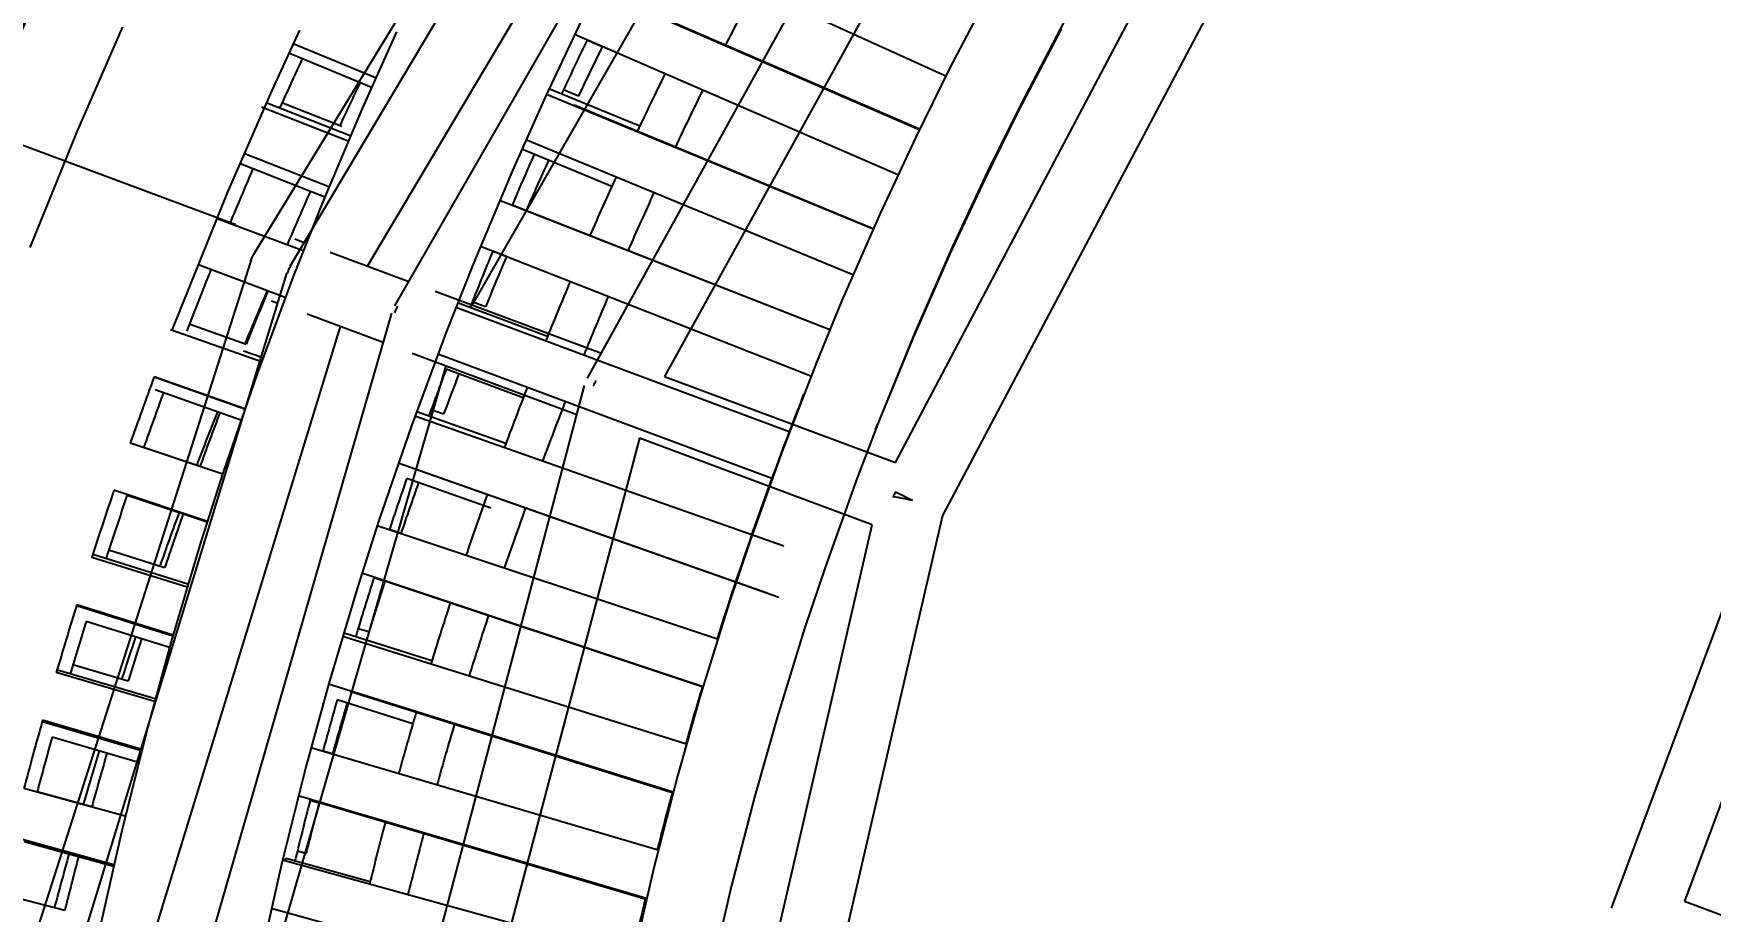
# Model space of a CAD drawing. Header units: millimetres. Extents: x 600121811 to 600690586, y 3472921280 to 3473279938.
# Drawn here: x 600357898 to 600362948, y 3473082175 to 3473084820 of the extents above; entities that cross this region are included whole.
import ezdxf

# ---------------------------------------------------------------- set-up
doc = ezdxf.new("R2010")
doc.units = ezdxf.units.MM
doc.header["$LTSCALE"] = 1000
doc.linetypes.add('AX-MALL-GIRD-200$0$DOTE', pattern=[2.42, 2, -0.2, 0.02, -0.2])
for name, color, linetype in [('AX-MALL-GIRD-200$0$A-Grid', 222, 'AX-MALL-GIRD-200$0$DOTE'), ('AX-MALL-GJ-200$0$A-Anno-Note', 241, 'CONTINUOUS'), ('AX-MALL-WALL-GJ$0$A-Anno-Levl', 201, 'CONTINUOUS'), ('AX-MALL-WALL-GJ$0$A-Anno-Note', 241, 'CONTINUOUS'), ('AX-MALL-WALL-GJ$0$A-Detl-Patt', 8, 'CONTINUOUS'), ('AX-MALL-WALL-GJ$0$A-Detl-Thin', 131, 'CONTINUOUS'), ('AX-MALL-WALL-GJ$0$A-SEE', 254, 'CONTINUOUS'), ('AX-MALL-WALL-GJ$0$A-Wall-Fnsh', 152, 'CONTINUOUS'), ('AX-MALL-WALL-GJ$0$主梁', 30, 'CONTINUOUS')]:
    doc.layers.add(name, color=color, linetype=linetype)
doc.styles.add('AX-MALL-WALL-GJ$0$_TCH_DIM', font='zy_en.shx', dxfattribs={"width": 0.7, "bigfont": 'zy_cn.shx'})

# ---------------------------------------------------------------- blocks, each defined once
blk = doc.blocks.new('AX-MALL-GIRD-200')
at = {"layer": 'AX-MALL-GIRD-200$0$A-Grid'}
blk.add_line((600393760, 3473165698.3), (600355030.5, 3473061734.6), dxfattribs=at)
blk = doc.blocks.new('AX-MALL-WALL-GJ$0$A$C3841687A')
at = {"layer": 'AX-MALL-WALL-GJ$0$A-Detl-Patt'}
for points in [[(-213586.2, 9146.9, -0.642956), (-214760.2, 6089.3, -0.06633), (-243770.7, 8155.3, -0.004017), (-244053.8, 8022.6), (-244260, 8478.2, -0.23238), (-260971.5, 8918.1), (-261201.4, 8474.1, -0.051853), (-264553.5, 10701.3, -0.016296), (-266077.2, 11555)], [(-243745.4, 7945.8, 0.066177), (-214748, 5889.6, 0.54367), (-213098.9, 8813.8)]]:
    blk.add_lwpolyline(points, format="xyb", dxfattribs=at)
blk = doc.blocks.new('AX-MALL-WALL-GJ$0$fewrgerhgrhtrh')
at = {"layer": 'AX-MALL-WALL-GJ$0$主梁'}
for p, q in [((-20644.1, 2536.1), (-20060.9, 5545)), ((-20530, 2535), (-19986.5, 5532.6)), ((-20192.8, 2533.5), (-19700.7, 5488.1)), ((-19807, 5401.4), (-20311.8, 2617.1)), ((-19519.6, 5358.1), (-19976.1, 2617.1)), ((-19573.1, 2531.9), (-19144.4, 5402.5)), ((-18961.3, 5274), (-19358.1, 2617.1)), ((-18074.1, 5229.2), (-18426.7, 2517.1)), ((-18615.3, 2617.1), (-18283.3, 5171.8)), ((-20546, 2617.1), (-20515.1, 2617.1)), ((-20431.6, 2617.1), (-20178.9, 2617.1)), ((-20094.2, 2617.1), (-19560.3, 2617.1)), ((-19358.1, 2617.1), (-18615.3, 2617.1)), ((-20500.4, -562.5), (-20645.9, 2512.4)), ((-20531.3, 2511.4), (-20531.4, 2511.4)), ((-20531.4, 2511.4), (-20531.4, 2511.4)), ((-20531.4, 2511.4), (-20531.4, 2511.4)), ((-20531.4, 2511.4), (-20531.4, 2511.4)), ((-20531.4, 2511.4), (-20531.4, 2511.4)), ((-20531.4, 2511.4), (-20531.4, 2511.4)), ((-20531.4, 2511.4), (-20531.4, 2511.4)), ((-20531.4, 2511.4), (-20531.4, 2511.4)), ((-20531.4, 2511.4), (-20531.4, 2511.3)), ((-20531.4, 2511.3), (-20531.4, 2511.3)), ((-20531.4, 2511.3), (-20531.4, 2511.3)), ((-20531.4, 2511.3), (-20531.4, 2511.3)), ((-20531.4, 2511.3), (-20531.4, 2511.3)), ((-20531.4, 2511.3), (-20531.4, 2511.3)), ((-20531.4, 2511.3), (-20531.4, 2511.3)), ((-20531.4, 2511.3), (-20531.4, 2511.3)), ((-20531.4, 2511.3), (-20531.4, 2511.3)), ((-20531.4, 2511.3), (-20531.4, 2511.3)), ((-20531.4, 2511.3), (-20531.4, 2511.3)), ((-20531.4, 2511.3), (-20531.4, 2511.3)), ((-20531.4, 2511.3), (-20531.4, 2511.3)), ((-20531.4, 2511.3), (-20531.4, 2511.3)), ((-20531.4, 2511.3), (-20531.4, 2511.2)), ((-20531.4, 2511.2), (-20531.4, 2511.2)), ((-20531.4, 2511.2), (-20531.4, 2511.2)), ((-20531.4, 2511.2), (-20531.4, 2511.2)), ((-20351.1, -541.2), (-20531.4, 2511.2)), ((-20531.2, 2511.5), (-20531.3, 2511.5)), ((-20531.3, 2511.5), (-20531.3, 2511.5)), ((-20531.3, 2511.5), (-20531.3, 2511.5)), ((-20531.3, 2511.5), (-20531.3, 2511.5)), ((-20531.3, 2511.5), (-20531.3, 2511.5)), ((-20531.3, 2511.5), (-20531.3, 2511.5)), ((-20531.3, 2511.5), (-20531.3, 2511.4)), ((-20531.3, 2511.4), (-20531.3, 2511.4)), ((-20531.3, 2511.4), (-20531.3, 2511.4)), ((-20531.3, 2511.4), (-20531.3, 2511.4)), ((-20531.1, 2511.6), (-20531.2, 2511.6)), ((-20531.2, 2511.6), (-20531.2, 2511.6)), ((-20531.2, 2511.6), (-20531.2, 2511.6)), ((-20531.2, 2511.6), (-20531.2, 2511.6)), ((-20531.2, 2511.6), (-20531.2, 2511.6)), ((-20531.2, 2511.6), (-20531.2, 2511.5)), ((-20531, 2511.7), (-20531.1, 2511.7)), ((-20531.1, 2511.7), (-20531.1, 2511.6)), ((-20530.9, 2511.8), (-20531, 2511.7)), ((-20531, 2511.7), (-20531, 2511.7)), ((-20530.8, 2511.8), (-20530.9, 2511.8)), ((-20530.9, 2511.8), (-20530.9, 2511.8)), ((-20530.7, 2511.9), (-20530.8, 2511.9)), ((-20530.8, 2511.9), (-20530.8, 2511.8)), ((-20530.6, 2512), (-20530.7, 2511.9)), ((-20530.4, 2512), (-20530.6, 2512)), ((-20530.2, 2512.1), (-20530.4, 2512)), ((-20530.1, 2512.2), (-20530.2, 2512.1)), ((-20529.9, 2512.2), (-20530.1, 2512.2)), ((-20529.9, 2512.2), (-20530, 2517.1)), ((-19967.6, -485), (-20193.9, 2509.6)), ((-20185.4, 2513.2), (-20185.5, 2517.1)), ((-19297.4, -290.4), (-19573.7, 2507.3)), ((-19547.6, 2516.1), (-19547.6, 2517.1)), ((-18585.5, 2517.1), (-18585.5, 2516.1)), ((-18426.7, 2517.1), (-18123.9, 187.5)), ((-20525.8, 2417.1), (-20546, 2417.1)), ((-20186.9, 2417.1), (-20431.6, 2417.1)), ((-20325.5, 2417.1), (-20157.9, -420.1)), ((-19564.8, 2417.1), (-20094.2, 2417.1)), ((-19986.3, 2417.1), (-19776.2, -362.5)), ((-18615.3, 2417.1), (-19363.8, 2417.1)), ((-19363.8, 2417.1), (-19099.4, -260.5)), ((-18281.2, -153.7), (-18615.3, 2417.1))]:
    blk.add_line(p, q, dxfattribs=at)
at = {"layer": 'AX-MALL-WALL-GJ$0$主梁', "extrusion": (0, 0, -1)}
for centre, radius, start, end in [((20546.5, 2517.1), 99.7, 0.0017, 15.4029), ((20428.5, 2517.1), 101.5, 359.9945, 10.508), ((20076.3, 2517.1), 109.2, 359.9905, 9.4726), ((19412.6, 2517.2), 135.1, 359.986, 7.2186), ((20546.9, 2517.1), 99.4, 352.7709, 0.0108)]:
    blk.add_arc(centre, radius, start, end, dxfattribs=at)
at = {"layer": 'AX-MALL-WALL-GJ$0$主梁'}
for centre, radius, start, end in [((-18414.2, 2517.1), 171.2, 174.682, 180.0083), ((-18424.3, 1709.6), 824.5, 97.1915, 101.2738), ((-18632.5, 1726.9), 807.5, 82.5287, 86.6093)]:
    blk.add_arc(centre, radius, start, end, dxfattribs=at)
blk = doc.blocks.new('AX-MALL-WALL-GJ$0$edhtrhrtjy')
at = {"layer": 'AX-MALL-WALL-GJ$0$A-Wall-Fnsh'}
for p, q in [((-18840.8, 4114.1), (-18876.6, 3830.6)), ((-18603.5, 4057), (-18638.5, 3779.5)), ((-18603.1, 4081.3), (-18638.1, 3803.9)), ((-18879.7, 3802.7), (-19935, 3876.4)), ((-18876.6, 3830.6), (-18900.2, 3599.2)), ((-18638.1, 3803.9), (-18661.2, 3577.5)), ((-18638.5, 3779.5), (-18661.6, 3553.1)), ((-18898, 3623.5), (-19956.8, 3678.9)), ((-18897.8, 3625.4), (-19915.2, 3678.7)), ((-19964.8, 3598.6), (-19988, 3323.9)), ((-18900.2, 3599.2), (-18920.6, 3345.5)), ((-18661.6, 3553.1), (-18681.6, 3304.7)), ((-18661.2, 3577.5), (-18681.2, 3329.1)), ((-18911, 3473.9), (-19971.2, 3529.5)), ((-19880.2, 3524), (-19930.1, 3526.7)), ((-20476.8, 3350.4), (-20492.8, 3097.8)), ((-19690.7, 3339.6), (-19986.1, 3349.9)), ((-19895.5, 3360.3), (-19944.1, 3362)), ((-18920.6, 3345.5), (-18936.7, 3059.7)), ((-19988, 3323.9), (-20003.4, 3080.9)), ((-18924, 3294.2), (-19987.5, 3331.3)), ((-19898.2, 3328.2), (-19898.3, 3327.7)), ((-19898.1, 3330), (-19898.1, 3329.5)), ((-18924, 3295.5), (-19898.1, 3329.5)), ((-18681.6, 3304.7), (-18697.3, 3024.9)), ((-18681.2, 3329.1), (-18696.9, 3049.3)), ((-20751.7, 3252.8), (-20766.9, 3051.5)), ((-20487.1, 3198.2), (-20755.3, 3207.6)), ((-20711.4, 3206), (-20711.5, 3205.7)), ((-18932.7, 3144.4), (-19997.6, 3181.6)), ((-20488.9, 3167.1), (-20757.8, 3176.5)), ((-19706.1, 3140.5), (-19999.5, 3150.7)), ((-19909.9, 3178.5), (-19909.9, 3178)), ((-20492.8, 3097.8), (-20505.7, 2785)), ((-20003.4, 3080.9), (-20015.8, 2779.9)), ((-21254.2, 3076.2), (-21273.3, 2730.1)), ((-20766.9, 3051.5), (-20785.2, 2717.7)), ((-18936.7, 3059.7), (-18943.6, 2858.4)), ((-18696.9, 3049.3), (-18705.7, 2758.8)), ((-20498.1, 2991.2), (-20777.8, 2996.1)), ((-20497.3, 3007.7), (-20769.4, 3012.4)), ((-20726.8, 2995.2), (-20726.8, 2995)), ((-20531.3, 3025.6), (-20724.6, 3029)), ((-20534.3, 2991.8), (-20534.4, 2991.7)), ((-18940.4, 2964.2), (-20008.2, 2982.9)), ((-18940.4, 2964.9), (-19967.8, 2982.8)), ((-18697.3, 3024.9), (-18706.1, 2734.4)), ((-20503.9, 2841.3), (-20779.2, 2846.1)), ((-20735.7, 2845.3), (-20735.7, 2845.2)), ((-20550, 2842.1), (-20550, 2841.9)), ((-18944.6, 2814.3), (-20014.1, 2832.9)), ((-19929.9, 2831.2), (-19974, 2832)), ((-18943.6, 2858.4), (-18947.3, 2572.1)), ((-20505, 2808.5), (-20780.8, 2813.3)), ((-20505.7, 2785), (-20510.3, 2551.3)), ((-20015.8, 2779.9), (-20020.3, 2555)), ((-21273.3, 2730.1), (-21284.1, 2355.9)), ((-18946.1, 2735.1), (-18945.8, 2756)), ((-18705.7, 2758.8), (-18707.3, 2572)), ((-18706.1, 2731.1), (-18705.8, 2752)), ((-20785.2, 2717.7), (-20796.7, 2271.5)), ((-20509.2, 2633.9), (-20788.5, 2633.9)), ((-18947.1, 2633.9), (-20019.2, 2633.9)), ((-19729.9, 2649.4), (-20018.9, 2649.4)), ((-19935.9, 2667.6), (-19978.6, 2667.6)), ((-20510.3, 2551.3), (-20510, 2238.1)), ((-20020.3, 2555), (-20019.9, 2253.6)), ((-18947.3, 2572.1), (-18943.7, 2285.8)), ((-18707.3, 2572), (-18703.7, 2291.8)), ((-20510.9, 2483.9), (-20793.1, 2483.9)), ((-18946.9, 2483.9), (-20020.8, 2483.9)), ((-19733.9, 2450.2), (-19981.3, 2450.2)), ((-20510.4, 2276.5), (-20800.8, 2271.4)), ((-20571.6, 2310.2), (-20753.5, 2307)), ((-20510.5, 2289.4), (-20572.1, 2288.4)), ((-18842.7, 2305.4), (-20020.3, 2284.8)), ((-19734.8, 2303.6), (-20018.9, 2298.7)), ((-19941.4, 2320.7), (-19981.1, 2320)), ((-19941.5, 2286.4), (-19941.5, 2286.2)), ((-18943.7, 2285.8), (-18936.8, 2084.6)), ((-18703.7, 2291.8), (-18697, 2094.8)), ((-20510, 2238.1), (-20502, 1924.8)), ((-20019.9, 2253.6), (-20012.2, 1952)), ((-20508, 2126.5), (-20797.2, 2121.5)), ((-20508, 2125.4), (-20797.2, 2120.3)), ((-20574.1, 2125.4), (-20574.1, 2124.2)), ((-18840.3, 2155.4), (-20017.7, 2134.8)), ((-18802.6, 2155.4), (-19940.5, 2135.5)), ((-19940.5, 2135.5), (-19940.5, 2135.3)), ((-20507.2, 2090.7), (-20780.8, 2085.9)), ((-19709.8, 2105.1), (-19977.8, 2100.4)), ((-18936.8, 2084.6), (-18920.8, 1798.7)), ((-18697, 2094.8), (-18681.3, 1815)), ((-18931.4, 1973.5), (-20011.6, 1935.8)), ((-20501.8, 1919.2), (-20795.1, 1908.9)), ((-20502, 1924.8), (-20491.9, 1705.4)), ((-20012.2, 1952), (-20002.5, 1740.8)), ((-19936.4, 1938.9), (-19972.7, 1937.6)), ((-20573.8, 1917), (-20752.7, 1910.7)), ((-20710.6, 1911.9), (-20710.6, 1912.2)), ((-18922.5, 1823.8), (-20004.9, 1786)), ((-18924.4, 1822.4), (-19966.2, 1786)), ((-20495.2, 1769.3), (-20791.5, 1759)), ((-19931.2, 1786.8), (-19966.1, 1785.5)), ((-19931.3, 1789), (-19931.2, 1788.5)), ((-18920.8, 1798.7), (-18900.4, 1544.9)), ((-18681.3, 1815), (-18661.4, 1566.6)), ((-20749.3, 1760.8), (-20749.3, 1760.5)), ((-20495.1, 1767.1), (-20749.2, 1758.2)), ((-20002.5, 1740.8), (-19982.5, 1439.8)), ((-20491.9, 1705.4), (-20471.1, 1392.7)), ((-18909.1, 1644), (-19989, 1587.4)), ((-19923.7, 1626.9), (-19957.1, 1625.1)), ((-20483.9, 1571.5), (-20784.1, 1555.7)), ((-20567, 1593.5), (-20743.2, 1584.3)), ((-19715.2, 1612.3), (-19988.6, 1597.9)), ((-19921.7, 1591.7), (-19921.7, 1591)), ((-18661.4, 1566.6), (-18632.3, 1288.3)), ((-20483.3, 1562.2), (-20783.7, 1546.5)), ((-18900.4, 1544.9), (-18870.7, 1260.6)), ((-18895.7, 1494.5), (-19982.3, 1437.6)), ((-18898.2, 1492.4), (-19912.3, 1439.3)), ((-19982.5, 1439.8), (-19959.7, 1183.7)), ((-19702.5, 1414.3), (-19941.2, 1401.8)), ((-20472.6, 1412.6), (-20776.2, 1396.7)), ((-20472.4, 1409.2), (-20776, 1393.3)), ((-20469.6, 1373.7), (-20732.2, 1359.9)), ((-20471.1, 1392.7), (-20447.4, 1126.6)), ((-18877, 1315.4), (-19965.1, 1239.3)), ((-18632.3, 1288.3), (-18596.1, 1011)), ((-20455.7, 1213.4), (-20761.6, 1192)), ((-20550.3, 1235.5), (-20723.6, 1223.4)), ((-19897.5, 1245), (-19927.3, 1242.9)), ((-18870.7, 1260.6), (-18833.6, 977.2)), ((-20455, 1206), (-20762.7, 1184.5)), ((-19959.7, 1183.7), (-19926.2, 883.9)), ((-18859.2, 1166.3), (-19950, 1090.1)), ((-18862.3, 1163.5), (-19912.1, 1090.1)), ((-20447.4, 1126.6), (-20412.6, 815.1)), ((-19883.6, 1091.1), (-19912, 1089.1)), ((-20440.2, 1056.7), (-20751.2, 1035)), ((-20439.8, 1052.2), (-20750.8, 1030.5)), ((-20435.9, 1016.3), (-20706.4, 997.4)), ((-18835.2, 988), (-19927.2, 892.5)), ((-19657.1, 923.1), (-19919, 900.2)), ((-19867.6, 935.3), (-19894.4, 932.9)), ((-19926.2, 883.9), (-19885.4, 585.1)), ((-19919.2, 893.2), (-19919, 900.2)), ((-19863.6, 899.2), (-19863.5, 898)), ((-20416.9, 850.8), (-20732, 823.2)), ((-20521, 842.4), (-20691, 827.6)), ((-20686, 827.2), (-20686, 828)), ((-20412.6, 815.1), (-20370.2, 504.6)), ((-18812.9, 839.4), (-19907.9, 743.6)), ((-20398, 702), (-20716.6, 674.1)), ((-20397.3, 696.3), (-20675, 672)), ((-20536.4, 690.7), (-20536.3, 689.9)), ((-20488.6, 521.4), (-20655.7, 503.9))]:
    blk.add_line(p, q, dxfattribs=at)
for centre, radius, start, end in [((-7959.7, 2320.5), 11651.6, 172.47319, 173.41457), ((-7769.8, 2412), 12211.3, 174.75932, 175.60144), ((-7808.8, 2311.4), 12132.1, 174.26042, 175.04039), ((-7801.5, 2321.9), 11932.8, 174.26655, 175.19071), ((-7809.3, 2304.1), 11802.9, 174.14819, 175.07845), ((-7680, 2149.1), 13074.3, 175.49996, 176.21732), ((-7715.9, 2058.9), 12858, 175.04982, 175.68745), ((-7664.5, 2404.8), 12316.9, 176.53452, 177.31325), ((-7667.4, 2300.5), 12274, 176.04223, 176.82014), ((-7670.6, 2311.8), 12064, 175.91438, 176.83235), ((-7679, 2293.8), 11933.6, 175.80377, 176.72464), ((-7598.9, 2402.5), 12382.5, 178.01122, 178.85759), ((-7588.1, 2296.5), 12353.3, 177.5179, 178.27831), ((-7526.7, 2140.1), 13227.8, 177.08605, 177.86064), ((-7510.8, 2045.3), 13063.5, 176.64714, 177.41753), ((-7579.4, 2307.2), 12155.3, 177.54494, 178.45966), ((-7584.9, 2288.8), 12027.8, 177.4416, 178.35586), ((-7673.4, 2546.6), 11274.3, 179.04204, 182.91381), ((-7415.1, 2136.8), 13339.4, 178.50888, 179.3627), ((-7389, 1843.4), 13195.5, 177.21763, 177.97306), ((-7415.9, 2041.5), 13158.5, 178.07303, 178.82985), ((-7481.7, 2305), 12253, 179.16314, 180.07095), ((-7484.2, 2286.4), 12128.6, 179.0669, 179.97396), ((-7570.5, 2402), 12410.9, 179.7772, 180.47386), ((-7484.3, 2294), 12457.2, 179.28153, 179.87752), ((-7318.7, 2151), 13478.6, 180.12568, 181.02926), ((-7415.6, 2305.6), 12319.2, 180.77402, 181.67407), ((-7419.3, 2286.9), 12193.5, 180.68123, 181.58369), ((-7319.2, 2136.1), 13435.3, 180.21239, 180.96269), ((-7179.6, 1837.7), 13405, 178.92418, 179.66261), ((-7228.5, 2039), 13345.9, 179.78329, 180.52528), ((-7530.4, 2402.3), 12451, 181.38934, 182.14092), ((-7415.7, 2294.6), 12525.8, 180.88545, 181.6296), ((-7739.8, 2543), 11207.7, 183.67988, 184.60136), ((-7528.1, 2402.4), 12453.3, 182.83106, 183.69586), ((-7394.7, 2295.4), 12546.8, 182.32137, 183.05443), ((-7385.9, 2306.7), 12348.8, 182.37734, 183.27221), ((-7389.8, 2287.9), 12223.1, 182.28774, 183.18806), ((-7218.1, 2153.3), 13579.1, 181.6641, 182.56124), ((-7222.1, 2138.3), 13532.5, 181.60957, 182.45793), ((-7020.2, 1837.6), 13564.4, 180.30023, 181.03442), ((-7157.5, 2040.2), 13416.9, 181.16832, 181.90786), ((-7807.4, 2537), 11139.9, 185.37043, 186.29693), ((-7379.7, 2306.7), 12355, 183.97524, 184.8664), ((-7376.8, 2288.3), 12236.1, 183.88887, 184.7881), ((-7166.7, 2156), 13630.6, 183.19335, 184.08724), ((-6868.8, 1841.5), 13715.9, 181.97781, 182.53822), ((-7054.3, 2044.1), 13520.2, 182.86192, 183.42886), ((-7560.4, 2399.7), 12421, 184.60821, 185.3481), ((-7383.5, 2295.6), 12558, 184.0739, 184.80309), ((-7167.9, 2141.1), 13586.7, 183.2961, 183.99409), ((-7894, 2526.8), 11052.7, 187.07192, 188.00493), ((-7363.9, 2289.5), 12249, 185.4902, 186.38817), ((-7573.6, 2398.3), 12407.6, 186.05253, 186.92358), ((-7364.4, 2297.3), 12577.1, 185.49895, 186.21695), ((-7364.7, 2308), 12370.1, 185.57364, 186.46029), ((-7130.4, 2158.8), 13667, 184.71654, 185.60807), ((-7131.5, 2143.9), 13623.3, 184.82758, 185.54806), ((-6725.8, 1848.8), 13859.1, 183.47928, 184.17382), ((-6981, 2049.1), 13593.7, 184.38631, 185.09572), ((-6618.3, 1857.3), 13966.9, 184.81823, 185.50258), ((-6942, 2052.9), 13632.8, 185.751, 186.44986)]:
    blk.add_arc(centre, radius, start, end, dxfattribs=at)
blk = doc.blocks.new('AX-MALL-WALL-GJ')
at = {"layer": 'AX-MALL-WALL-GJ$0$A-Anno-Levl'}
blk.add_line((600356083.8, 3473085147.9), (600358507.6, 3473084244.9), dxfattribs=at)
at = {"layer": 'AX-MALL-WALL-GJ$0$A-Detl-Thin'}
blk.add_lwpolyline([(600362870.1, 3473082205.9), (600365981.2, 3473081046.9), (600366871.4, 3473083436.5), (600363760.3, 3473084595.5)], close=True, dxfattribs=at)
at = {"layer": 'AX-MALL-WALL-GJ$0$A-Anno-Note', "rotation": 339.5681613098035}
blk.add_blockref('AX-MALL-WALL-GJ$0$A$C3841687A', (600557212.3, 3472995454.7), dxfattribs=at)
at = {"layer": 'AX-MALL-WALL-GJ$0$A-SEE'}
blk.add_blockref('AX-MALL-GIRD-200', (0, 0), dxfattribs=at)
at = {"layer": 'AX-MALL-WALL-GJ$0$A-Wall-Fnsh', "rotation": 339.5681613092246}
blk.add_blockref('AX-MALL-WALL-GJ$0$edhtrhrtjy', (600377009.6, 3473074537.4), dxfattribs=at)
at = {"layer": 'AX-MALL-WALL-GJ$0$主梁', "rotation": 339.5681613092246}
blk.add_blockref('AX-MALL-WALL-GJ$0$fewrgerhgrhtrh', (600377024.3, 3473074576.6), dxfattribs=at)
at = {"layer": 'AX-MALL-WALL-GJ$0$A-Anno-Note', "style": 'AX-MALL-WALL-GJ$0$_TCH_DIM', "width": 0.7}
blk.add_text('19.800', height=446.25, rotation=339.5682, dxfattribs=at).set_placement((600356625.3, 3473085106.4))

msp = doc.modelspace()

# ---------------------------------------------------------------- block references
at = {"layer": 'AX-MALL-GJ-200$0$A-Anno-Note'}
msp.add_blockref('AX-MALL-WALL-GJ', (0, 0), dxfattribs=at)

doc.saveas('drawing.dxf')
